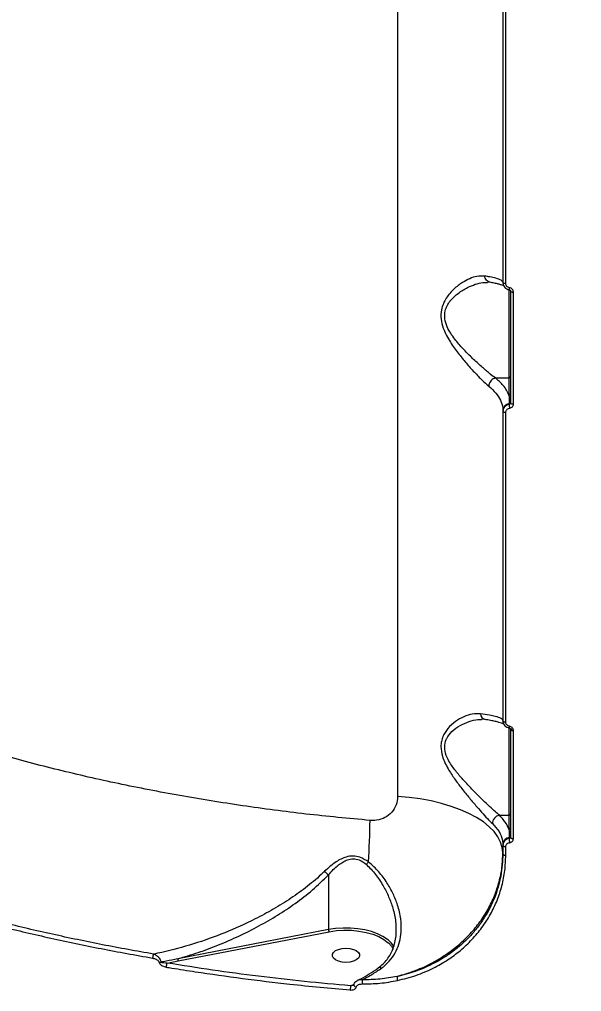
# Model space of a CAD drawing. Header units: millimetres. Extents: x -4781 to 5098, y -4410 to 4664.
# Drawn here: x -1756.6 to -1572.3, y 28 to 346.7 of the extents above; entities that cross this region are included whole.
import ezdxf

# ---------------------------------------------------------------- set-up
doc = ezdxf.new("R2010")
doc.units = ezdxf.units.MM
for name, color, linetype in [('DIKOM_ОБЪЕКТ', 7, 'Continuous'), ('DIKOM_РАЗМЕР_ЗОНА', 7, 'Continuous'), ('DIKOM_РАЗМЕР_ОБЪЕКТА', 7, 'Continuous')]:
    doc.layers.add(name, color=color, linetype=linetype)
doc.styles.add('style1', font='arial.ttf', dxfattribs={"width": 0.8})
doc.dimstyles.new('1-50', dxfattribs={"dimtxt": 300, "dimasz": 200, "dimexe": 100, "dimexo": 0, "dimgap": 100, "dimtad": 1, "dimtxsty": 'style1', "dimcen": 200, "dimclrd": 7, "dimclre": 7, "dimclrt": 7, "dimadec": 1, "dimazin": 2, "dimtfac": 1, "dimtmove": 0, "dimatfit": 2, "dimfxl": 0, "dimlwd": 25, "dimlwe": 18, "dimarcsym": 0})

# ---------------------------------------------------------------- blocks, each defined once
blk = doc.blocks.new('*D54')
at = {"layer": 'Defpoints', "color": 0, "transparency": 16777216}
for p in [(2534.93, 1098.4), (-3331.22, 763.4), (2534.93, -3200.56)]:
    blk.add_point(p, dxfattribs=at)
at = {"layer": 'DIKOM_РАЗМЕР_ОБЪЕКТА', "color": 7, "lineweight": 18, "transparency": 16777216}
for p, q in [((2534.93, 1098.4), (2534.93, -3300.56)), ((-3331.22, 763.4), (-3331.22, -3300.56))]:
    blk.add_line(p, q, dxfattribs=at)
at = {"layer": 'DIKOM_РАЗМЕР_ОБЪЕКТА', "color": 7, "lineweight": 25, "transparency": 16777216}
blk.add_line((-3131.22, -3200.56), (2334.93, -3200.56), dxfattribs=at)
at = {"layer": 'DIKOM_РАЗМЕР_ОБЪЕКТА', "color": 7, "transparency": 16777216}
for points in [[(-3131.22, -3167.23), (-3131.22, -3233.9), (-3331.22, -3200.56)], [(2334.93, -3167.23), (2334.93, -3233.9), (2534.93, -3200.56)]]:
    blk.add_solid(points, dxfattribs=at)
at = {"layer": 'DIKOM_РАЗМЕР_ОБЪЕКТА', "color": 7, "transparency": 16777216, "insert": (941.13, -2947.39), "char_height": 300, "attachment_point": 5, "style": 'style1'}
blk.add_mtext('5870', dxfattribs=at)
blk = doc.blocks.new('*D57')
at = {"layer": 'Defpoints', "color": 0, "transparency": 16777216}
for p in [(4034.06, 1180.11), (-4781.22, 856.14), (4034.06, -4310.06)]:
    blk.add_point(p, dxfattribs=at)
at = {"layer": 'DIKOM_РАЗМЕР_ЗОНА', "color": 7, "lineweight": 18, "transparency": 16777216}
for p, q in [((4034.06, 1180.11), (4034.06, -4410.06)), ((-4781.22, 856.14), (-4781.22, -4410.06))]:
    blk.add_line(p, q, dxfattribs=at)
at = {"layer": 'DIKOM_РАЗМЕР_ЗОНА', "color": 7, "lineweight": 25, "transparency": 16777216}
blk.add_line((-4581.22, -4310.06), (3834.06, -4310.06), dxfattribs=at)
at = {"layer": 'DIKOM_РАЗМЕР_ЗОНА', "color": 7, "transparency": 16777216}
for points in [[(-4581.22, -4276.72), (-4581.22, -4343.39), (-4781.22, -4310.06)], [(3834.06, -4276.72), (3834.06, -4343.39), (4034.06, -4310.06)]]:
    blk.add_solid(points, dxfattribs=at)
at = {"layer": 'DIKOM_РАЗМЕР_ЗОНА', "color": 7, "transparency": 16777216, "insert": (-1490.8, -4056.88), "char_height": 300, "attachment_point": 5, "style": 'style1'}
blk.add_mtext('8820', dxfattribs=at)

msp = doc.modelspace()

# ---------------------------------------------------------------- linework, layer by layer
at = {"layer": 'DIKOM_ОБЪЕКТ', "color": 7, "linetype": 'Continuous', "lineweight": 15}
for p, q in [((-1632.583, 570.626), (-1632.583, 91.969)), ((-1598.081, 366.987), (-1598.081, 260.483)), ((-1597.122, 260.173), (-1597.122, 366.764)), ((-1596.081, 258.14), (-1596.081, 229.142)), ((-1595.581, 257.599), (-1595.581, 220.963)), ((-1594.616, 220.619), (-1594.616, 257.286)), ((-1600.486, 229.142), (-1596.081, 229.142)), ((-1596.081, 229.142), (-1596.081, 223.51)), ((-1595.998, 220.731), (-1595.998, 220.483)), ((-1598.081, 218.495), (-1598.081, 218.216)), ((-1598.081, 218.216), (-1598.081, 116.837)), ((-1597.122, 116.407), (-1597.122, 217.87)), ((-1596.081, 114.554), (-1596.081, 85.816)), ((-1595.998, 114.435), (-1595.995, 114.429)), ((-1595.581, 113.995), (-1595.581, 78.584)), ((-1594.616, 78.123), (-1594.616, 113.563)), ((-1599.234, 85.816), (-1596.081, 85.816)), ((-1596.081, 85.816), (-1596.081, 81.286)), ((-1595.998, 78.512), (-1595.998, 78.184)), ((-1598.081, 76.277), (-1598.081, 75.999)), ((-1598.081, 75.999), (-1598.081, 73.167)), ((-1597.122, 72.701), (-1597.122, 75.535)), ((-1655.248, 66.272), (-1655.248, 48.319)), ((-1655.248, 48.319), (-1704.721, 38.752)), ((-1633.14, 47.994), (-1633.133, 47.765)), ((-1704.545, 38.083), (-1655.072, 47.65)), ((-1708.205, 37.384), (-1704.545, 38.083)), ((-1646.907, 30.347), (-1647.956, 29.897))]:
    msp.add_line(p, q, dxfattribs=at)
at = {"layer": 'DIKOM_ОБЪЕКТ', "color": 7, "linetype": 'Continuous', "lineweight": 15, "flags": 128}
for points in [[(-1598.081, 260.483), (-1598.063, 260.424), (-1598.009, 260.367), (-1597.921, 260.315), (-1597.803, 260.268), (-1597.658, 260.229), (-1597.492, 260.2), (-1597.311, 260.181), (-1597.122, 260.173)], [(-1595.998, 258.06), (-1595.996, 258.056), (-1595.989, 258.081), (-1595.978, 258.133), (-1595.962, 258.211), (-1595.943, 258.313), (-1595.92, 258.435), (-1595.896, 258.576), (-1595.869, 258.729)], [(-1595.581, 257.599), (-1595.563, 257.539), (-1595.508, 257.481), (-1595.42, 257.428), (-1595.3, 257.381), (-1595.155, 257.342), (-1594.988, 257.313), (-1594.806, 257.293), (-1594.616, 257.286)], [(-1595.581, 220.963), (-1595.563, 220.897), (-1595.508, 220.834), (-1595.42, 220.775), (-1595.3, 220.724), (-1595.155, 220.681), (-1594.988, 220.649), (-1594.806, 220.628), (-1594.616, 220.619)], [(-1598.081, 218.216), (-1598.063, 218.15), (-1598.009, 218.087), (-1597.921, 218.028), (-1597.803, 217.976), (-1597.658, 217.933), (-1597.492, 217.9), (-1597.311, 217.88), (-1597.122, 217.87)], [(-1598.081, 116.837), (-1598.063, 116.755), (-1598.009, 116.676), (-1597.921, 116.603), (-1597.803, 116.539), (-1597.658, 116.485), (-1597.492, 116.445), (-1597.311, 116.418), (-1597.122, 116.407)], [(-1595.641, 114.205), (-1595.605, 114.153), (-1595.544, 114.115), (-1595.46, 114.095), (-1595.354, 114.092), (-1595.232, 114.106), (-1595.095, 114.137), (-1594.948, 114.184), (-1594.796, 114.246)], [(-1595.581, 113.995), (-1595.563, 113.913), (-1595.508, 113.833), (-1595.42, 113.76), (-1595.3, 113.695), (-1595.155, 113.641), (-1594.988, 113.6), (-1594.806, 113.574), (-1594.616, 113.563)], [(-1598.081, 73.507), (-1598.263, 75.285), (-1598.809, 77.046), (-1599.712, 78.776), (-1600.966, 80.457), (-1602.558, 82.075), (-1604.474, 83.615), (-1606.696, 85.062), (-1609.204, 86.405), (-1611.976, 87.629), (-1614.986, 88.725), (-1618.206, 89.682), (-1621.608, 90.492), (-1625.16, 91.146), (-1628.829, 91.64), (-1632.583, 91.969)], [(-1595.581, 78.584), (-1595.563, 78.496), (-1595.508, 78.411), (-1595.42, 78.333), (-1595.3, 78.264), (-1595.155, 78.206), (-1594.988, 78.162), (-1594.806, 78.134), (-1594.616, 78.123)], [(-1598.081, 75.999), (-1598.063, 75.91), (-1598.009, 75.825), (-1597.921, 75.747), (-1597.803, 75.677), (-1597.658, 75.619), (-1597.492, 75.576), (-1597.311, 75.547), (-1597.122, 75.535)], [(-1598.081, 73.167), (-1598.063, 73.078), (-1598.009, 72.993), (-1597.921, 72.913), (-1597.803, 72.844), (-1597.658, 72.786), (-1597.492, 72.742), (-1597.311, 72.713), (-1597.122, 72.701)], [(-1635.572, 44.869), (-1635.897, 45.125), (-1637.408, 46.105), (-1639.182, 46.961), (-1641.181, 47.672), (-1643.361, 48.225), (-1645.675, 48.607), (-1648.073, 48.81), (-1650.503, 48.829), (-1652.912, 48.664), (-1655.248, 48.319)], [(-1655.072, 47.65), (-1652.679, 47.998), (-1650.21, 48.15), (-1647.725, 48.105), (-1645.284, 47.86), (-1642.945, 47.425), (-1640.766, 46.808), (-1638.799, 46.025), (-1637.091, 45.093), (-1635.684, 44.037), (-1635.587, 43.949)], [(-1633.793, 42.882), (-1634.682, 44.041), (-1635.572, 44.869)], [(-1649.54, 42.235), (-1648.273, 42.141), (-1647.107, 41.867), (-1646.14, 41.435), (-1645.447, 40.88), (-1645.086, 40.247), (-1645.086, 39.587), (-1645.447, 38.954), (-1646.14, 38.399), (-1647.107, 37.967), (-1648.273, 37.693), (-1649.54, 37.599), (-1650.808, 37.693), (-1651.973, 37.967), (-1652.941, 38.399), (-1653.634, 38.954), (-1653.995, 39.587), (-1653.995, 40.247), (-1653.634, 40.88), (-1652.941, 41.435), (-1651.973, 41.867), (-1650.808, 42.141), (-1649.54, 42.235)], [(-1635.587, 43.949), (-1634.612, 42.882), (-1634.031, 41.942)], [(-1646.969, 30.217), (-1646.975, 30.164), (-1646.975, 30.161)]]:
    msp.add_lwpolyline(points, dxfattribs=at)
at = {"layer": 'DIKOM_ОБЪЕКТ', "color": 7, "linetype": 'Continuous', "lineweight": 15}
for centre, radius, start, end in [((-1596.059, 229.621), 0.479, 267.36791, 357.04877), ((-1596.059, 223.988), 0.478, 267.30838, 357.1083), ((-1595.738, 218.4), 2.345, 96.36221, 177.67219), ((-1596.05, 221.197), 0.469, 276.39034, 357.68806), ((-1588.886, 220.597), 7.113, 180.92102, 190.96725), ((-1603.309, 119.291), 2.148, 186.68425, 255.18152), ((-1598.631, 115.32), 2.783, 341.33341, 353.08357), ((-1596.058, 86.293), 0.478, 267.27504, 357.14165), ((-1887.726, 86.742), 246.104, 356.22364, 359.39123), ((-1598.671, 83.024), 2.848, 101.39494, 178.91153), ((-1596.058, 81.763), 0.478, 267.27504, 357.14165), ((-1595.738, 76.182), 2.345, 96.36221, 177.67219), ((-1596.049, 78.978), 0.469, 276.32825, 357.6892), ((-1589.843, 78.085), 6.156, 179.07631, 191.78629), ((-1603.808, 40.777), 48.538, 142.19033, 143.46049), ((-1653.938, 48.305), 1.31, 179.39089, 210.0219), ((-1709.975, 38.995), 2.958, 153.85934, 180.17424), ((-1703.41, 38.739), 1.311, 179.41719, 210.03377), ((-1710.822, 39.732), 2.184, 271.13743, 288.6259), ((-1705.538, 36.07), 2.972, 153.77409, 180.46205), ((-1639.626, 30.955), 4.609, 168.53051, 185.21633), ((-1629.812, 32.716), 2.966, 174.94272, 200.76954), ((-1642.666, 28.578), 5.453, 165.99847, 180.3772), ((-1646.053, 30.462), 0.97, 198.10209, 264.20736)]:
    msp.add_arc(centre, radius, start, end, dxfattribs=at)
for points, knots in [([(-1641.636, 84.127), (-1648.659, 84.784), (-1662.727, 86.099), (-1683.534, 88.858), (-1704.064, 92.172), (-1724.201, 96.084), (-1743.856, 100.561), (-1762.964, 105.598), (-1781.479, 111.198), (-1799.385, 117.339), (-1816.629, 124), (-1833.135, 131.146), (-1848.822, 138.748), (-1863.64, 146.786), (-1877.544, 155.258), (-1890.53, 164.139), (-1902.562, 173.399), (-1913.587, 182.993), (-1923.552, 192.878), (-1932.421, 203.032), (-1940.156, 213.445), (-1946.764, 224.093), (-1952.235, 234.938), (-1956.533, 245.929), (-1959.682, 257.018), (-1961.501, 268.178), (-1962.241, 275.98), (-1962.035, 280.055), (-1962.018, 280.39)], [0, 0, 0, 0, 0.0397188, 0.0795629, 0.1194709, 0.1593792, 0.1992233, 0.2389422, 0.2786624, 0.3185074, 0.3584166, 0.3983257, 0.4381713, 0.4778916, 0.5176401, 0.5575131, 0.5974499, 0.6373872, 0.6772603, 0.7170089, 0.7568217, 0.796759, 0.8367603, 0.8767619, 0.9167, 0.956513, 0.9964242, 1, 1, 1, 1]), ([(-1604.02, 262.556), (-1604.872, 262.579), (-1606.425, 262.622), (-1608.932, 261.775), (-1611.485, 260.434), (-1614.207, 258.39), (-1616.354, 255.927), (-1617.652, 253.522), (-1618.369, 251.265), (-1618.481, 248.488), (-1617.749, 245.612), (-1616.603, 243.072), (-1614.991, 240.319), (-1612.809, 237.262), (-1610.105, 233.986), (-1607.413, 230.988), (-1604.848, 228.355), (-1603.404, 227.092), (-1602.701, 226.476)], [0, 0, 0, 0, 0.07855146, 0.14306029, 0.20760793, 0.28721693, 0.36655236, 0.40575524, 0.44485421, 0.49744251, 0.54969102, 0.59227324, 0.63493827, 0.70729494, 0.77973157, 0.8544876, 0.92913964, 1, 1, 1, 1]), ([(-1598.081, 260.555), (-1598.191, 260.77), (-1598.414, 261.208), (-1600.071, 261.784), (-1602.051, 262.233), (-1603.45, 262.462), (-1604.02, 262.556)], [0, 0, 0, 0, 0.3072605, 0.6233174, 0.8463608, 1, 1, 1, 1]), ([(-1602.337, 260.543), (-1602.427, 260.551), (-1602.755, 260.58), (-1603.256, 260.919), (-1603.745, 261.51), (-1603.943, 262.067), (-1604.005, 262.423), (-1604.015, 262.51), (-1604.02, 262.556)], [0, 0, 0, 0, 0.1018603, 0.3725508, 0.6433581, 0.9140649, 0.9543618, 1, 1, 1, 1]), ([(-1600.493, 229.142), (-1600.493, 229.142), (-1601.226, 229.509), (-1602.777, 230.933), (-1605.477, 233.152), (-1608.321, 235.811), (-1611.185, 238.694), (-1613.502, 241.348), (-1615.235, 243.779), (-1616.456, 245.978), (-1617.257, 248.511), (-1617.134, 250.937), (-1616.388, 252.858), (-1615.717, 253.881), (-1614.556, 255.359), (-1612.675, 257.075), (-1609.825, 258.803), (-1607.114, 259.905), (-1604.907, 260.517), (-1603.661, 260.479), (-1603.17, 260.464)], [0, 0, 0, 0, 0.0000326, 0.0750687, 0.1536138, 0.2343935, 0.3097479, 0.3867474, 0.4294447, 0.4730858, 0.5239193, 0.5743918, 0.6112985, 0.6498617, 0.6518362, 0.7329442, 0.8174234, 0.8855894, 0.9549239, 1, 1, 1, 1]), ([(-1602.352, 260.502), (-1602.576, 260.553), (-1602.817, 260.609), (-1603.133, 260.576), (-1603.155, 260.574)], [0, 0, 0, 0, 0.9326589, 1, 1, 1, 1]), ([(-1597.568, 259.211), (-1597.585, 259.222), (-1597.621, 259.248), (-1597.97, 259.419), (-1598.592, 259.647), (-1599.55, 259.925), (-1600.782, 260.217), (-1601.831, 260.411), (-1602.342, 260.505)], [0, 0, 0, 0, 0.1199446, 0.2662775, 0.4332204, 0.6173994, 0.8136055, 1, 1, 1, 1]), ([(-1598.081, 260.483), (-1598.08, 260.421), (-1598.072, 260.086), (-1597.916, 259.487), (-1597.458, 258.799), (-1596.801, 258.275), (-1596.266, 258.132), (-1595.998, 258.06)], [0, 0, 0, 0, 0.0548158, 0.2943939, 0.5301148, 0.7646483, 1, 1, 1, 1]), ([(-1595.869, 258.729), (-1596.03, 258.772), (-1596.352, 258.857), (-1596.748, 259.171), (-1597.023, 259.58), (-1597.116, 259.937), (-1597.121, 260.136), (-1597.122, 260.173)], [0, 0, 0, 0, 0.2340304, 0.4680247, 0.7039484, 0.9448415, 1, 1, 1, 1]), ([(-1594.616, 257.286), (-1594.617, 257.323), (-1594.621, 257.522), (-1594.715, 257.879), (-1594.99, 258.288), (-1595.386, 258.6), (-1595.708, 258.686), (-1595.869, 258.729)], [0, 0, 0, 0, 0.0556705, 0.2967615, 0.5326706, 0.766316, 1, 1, 1, 1]), ([(-1595.998, 258.06), (-1595.944, 258.046), (-1595.834, 258.017), (-1595.703, 257.915), (-1595.613, 257.784), (-1595.583, 257.673), (-1595.581, 257.611), (-1595.581, 257.599)], [0, 0, 0, 0, 0.21776556, 0.44354322, 0.68360385, 0.94021151, 1, 1, 1, 1]), ([(-1600.493, 229.142), (-1600.742, 229.061), (-1601.239, 228.899), (-1601.901, 228.361), (-1602.404, 227.674), (-1602.63, 227.055), (-1602.691, 226.656), (-1602.698, 226.519), (-1602.701, 226.476)], [0, 0, 0, 0, 0.2204463, 0.4409251, 0.6614337, 0.8819193, 0.963522, 1, 1, 1, 1]), ([(-1602.701, 226.476), (-1601.859, 225.718), (-1600.207, 224.229), (-1598.726, 221.832), (-1598.134, 219.915), (-1598.092, 218.794), (-1598.081, 218.495)], [0, 0, 0, 0, 0.30288955, 0.59446165, 0.89202993, 1, 1, 1, 1]), ([(-1600.486, 229.142), (-1600.488, 229.143), (-1600.49, 229.143), (-1600.492, 229.142), (-1600.493, 229.142)], [0, 0, 0, 0, 0.6759476, 1, 1, 1, 1]), ([(-1596.081, 223.51), (-1596.316, 224.052), (-1596.788, 225.141), (-1598.138, 227.049), (-1599.594, 228.347), (-1600.486, 229.142)], [0, 0, 0, 0, 0.2774633, 0.5572991, 1, 1, 1, 1]), ([(-1596.081, 223.51), (-1596.073, 223.369), (-1596.033, 222.664), (-1596.002, 221.724), (-1595.999, 220.945), (-1595.998, 220.731)], [0, 0, 0, 0, 0.15329747, 0.76658121, 1, 1, 1, 1]), ([(-1595.998, 220.483), (-1596.042, 220.475), (-1596.361, 220.422), (-1596.932, 220.208), (-1597.566, 219.688), (-1597.998, 218.998), (-1598.053, 218.477), (-1598.081, 218.216)], [0, 0, 0, 0, 0.0388307, 0.2783822, 0.5186388, 0.7594613, 1, 1, 1, 1]), ([(-1595.581, 220.963), (-1595.587, 220.906), (-1595.597, 220.793), (-1595.684, 220.645), (-1595.811, 220.536), (-1595.925, 220.492), (-1595.989, 220.484), (-1595.998, 220.483)], [0, 0, 0, 0, 0.2446811, 0.4857898, 0.7247476, 0.9617434, 1, 1, 1, 1]), ([(-1595.869, 219.244), (-1595.842, 219.248), (-1595.651, 219.278), (-1595.307, 219.408), (-1594.925, 219.722), (-1594.665, 220.142), (-1594.632, 220.46), (-1594.616, 220.619)], [0, 0, 0, 0, 0.0386245, 0.2781541, 0.5183491, 0.75922, 1, 1, 1, 1]), ([(-1597.122, 217.87), (-1597.105, 218.029), (-1597.072, 218.346), (-1596.812, 218.766), (-1596.431, 219.08), (-1596.087, 219.208), (-1595.895, 219.239), (-1595.869, 219.244)], [0, 0, 0, 0, 0.2405643, 0.4814914, 0.7216993, 0.9612137, 1, 1, 1, 1]), ([(-1605.442, 119.041), (-1606.317, 119.068), (-1608.068, 119.121), (-1610.884, 118.203), (-1613.69, 116.659), (-1616.115, 114.478), (-1617.634, 112.146), (-1618.276, 110.06), (-1618.497, 107.915), (-1618.077, 105.515), (-1617.122, 103.089), (-1615.809, 100.584), (-1613.948, 97.729), (-1611.546, 94.543), (-1609.06, 91.46), (-1606.676, 88.655), (-1604.547, 86.231), (-1602.828, 84.361), (-1601.914, 83.465), (-1601.519, 83.078)], [0, 0, 0, 0, 0.0759093, 0.1519068, 0.2286332, 0.3051877, 0.368862, 0.4016172, 0.434331, 0.4904587, 0.528231, 0.5660862, 0.6308759, 0.6957721, 0.7645222, 0.8332277, 0.8936844, 0.954061, 1, 1, 1, 1]), ([(-1598.081, 116.911), (-1598.197, 117.126), (-1598.434, 117.561), (-1600.171, 118.125), (-1602.497, 118.625), (-1604.408, 118.895), (-1605.442, 119.041)], [0, 0, 0, 0, 0.2848571, 0.5777463, 0.771569, 1, 1, 1, 1]), ([(-1599.234, 85.816), (-1599.654, 86.174), (-1600.626, 87.001), (-1602.446, 88.695), (-1604.7, 90.859), (-1607.229, 93.365), (-1609.852, 96.071), (-1612.396, 98.887), (-1614.376, 101.372), (-1615.792, 103.591), (-1616.812, 105.695), (-1617.357, 108.2), (-1616.945, 110.042), (-1616.131, 111.765), (-1614.712, 113.513), (-1612.131, 115.338), (-1609.196, 116.596), (-1606.725, 117.251), (-1605.363, 117.203), (-1604.922, 117.188)], [0, 0, 0, 0, 0.04862, 0.1123778, 0.1778079, 0.2506884, 0.3250572, 0.3925018, 0.4613127, 0.4989757, 0.5375277, 0.5920017, 0.6458165, 0.6555384, 0.7197652, 0.7990812, 0.8810334, 0.9614455, 1, 1, 1, 1]), ([(-1603.846, 117.208), (-1603.958, 117.238), (-1604.279, 117.322), (-1604.667, 117.297), (-1604.921, 117.28)], [0, 0, 0, 0, 0.34699447, 1, 1, 1, 1]), ([(-1597.661, 115.609), (-1597.664, 115.612), (-1597.671, 115.618), (-1597.949, 115.771), (-1598.498, 115.992), (-1599.372, 116.273), (-1600.582, 116.582), (-1602.061, 116.898), (-1603.272, 117.101), (-1603.861, 117.2)], [0, 0, 0, 0, 0.0778566, 0.2003317, 0.3403523, 0.4957846, 0.6623617, 0.8356976, 1, 1, 1, 1]), ([(-1598.081, 116.837), (-1598.078, 116.753), (-1598.067, 116.4), (-1597.89, 115.796), (-1597.427, 115.138), (-1596.781, 114.641), (-1596.26, 114.504), (-1595.998, 114.435)], [0, 0, 0, 0, 0.0748834, 0.3151973, 0.5451227, 0.7714423, 1, 1, 1, 1]), ([(-1595.869, 114.985), (-1596.026, 115.026), (-1596.342, 115.108), (-1596.73, 115.404), (-1597.008, 115.794), (-1597.113, 116.149), (-1597.12, 116.358), (-1597.122, 116.407)], [0, 0, 0, 0, 0.2249855, 0.4496419, 0.680283, 0.923763, 1, 1, 1, 1]), ([(-1594.796, 114.246), (-1594.868, 114.353), (-1595.026, 114.586), (-1595.397, 114.861), (-1595.711, 114.944), (-1595.869, 114.985)], [0, 0, 0, 0, 0.29857631, 0.6489957, 1, 1, 1, 1]), ([(-1595.635, 114.186), (-1595.641, 114.197), (-1595.665, 114.248), (-1595.744, 114.327), (-1595.875, 114.401), (-1595.98, 114.429), (-1596.036, 114.434), (-1596.048, 114.435)], [0, 0, 0, 0, 0.1041715, 0.4752497, 0.7275883, 0.9389139, 1, 1, 1, 1]), ([(-1595.641, 114.205), (-1595.618, 114.156), (-1595.585, 114.086), (-1595.582, 114.016), (-1595.581, 113.995)], [0, 0, 0, 0, 0.705699, 1, 1, 1, 1]), ([(-1594.616, 113.563), (-1594.618, 113.631), (-1594.627, 113.867), (-1594.726, 114.088), (-1594.796, 114.246)], [0, 0, 0, 0, 0.2878184, 1, 1, 1, 1]), ([(-1632.583, 91.969), (-1632.68, 91.026), (-1632.872, 89.153), (-1634.382, 86.729), (-1636.623, 84.963), (-1639.187, 84.085), (-1640.915, 84.114), (-1641.636, 84.127)], [0, 0, 0, 0, 0.2180349, 0.4332435, 0.6437905, 0.8514424, 1, 1, 1, 1]), ([(-1601.519, 83.078), (-1600.719, 82.209), (-1599.096, 80.447), (-1598.193, 78.125), (-1598.108, 76.723), (-1598.081, 76.277)], [0, 0, 0, 0, 0.3984839, 0.8085184, 1, 1, 1, 1]), ([(-1596.081, 81.286), (-1596.425, 82.056), (-1597.12, 83.61), (-1598.525, 85.076), (-1599.234, 85.816)], [0, 0, 0, 0, 0.4956477, 1, 1, 1, 1]), ([(-1596.081, 81.286), (-1596.073, 81.145), (-1596.033, 80.44), (-1596.002, 79.5), (-1595.999, 78.725), (-1595.998, 78.512)], [0, 0, 0, 0, 0.1536722, 0.768321, 1, 1, 1, 1]), ([(-1595.998, 78.184), (-1596.04, 78.178), (-1596.358, 78.128), (-1596.93, 77.922), (-1597.566, 77.419), (-1597.998, 76.753), (-1598.053, 76.25), (-1598.081, 75.999)], [0, 0, 0, 0, 0.0371376, 0.2779546, 0.5188104, 0.7593736, 1, 1, 1, 1]), ([(-1597.122, 75.535), (-1597.105, 75.685), (-1597.072, 75.984), (-1596.812, 76.379), (-1596.429, 76.675), (-1596.086, 76.796), (-1595.894, 76.824), (-1595.869, 76.828)], [0, 0, 0, 0, 0.2405196, 0.4810436, 0.7219142, 0.9628742, 1, 1, 1, 1]), ([(-1595.581, 78.584), (-1595.587, 78.536), (-1595.598, 78.441), (-1595.684, 78.317), (-1595.811, 78.228), (-1595.925, 78.192), (-1595.989, 78.185), (-1595.998, 78.184)], [0, 0, 0, 0, 0.239881, 0.4812232, 0.7220643, 0.9629515, 1, 1, 1, 1]), ([(-1595.869, 76.828), (-1595.843, 76.832), (-1595.652, 76.861), (-1595.308, 76.981), (-1594.926, 77.278), (-1594.666, 77.673), (-1594.632, 77.973), (-1594.616, 78.123)], [0, 0, 0, 0, 0.0372822, 0.2783087, 0.5191007, 0.7594806, 1, 1, 1, 1]), ([(-1632.767, 32.978), (-1630.727, 33.586), (-1626.647, 34.802), (-1621.239, 37.346), (-1616.484, 40.239), (-1612.382, 43.397), (-1608.705, 46.931), (-1605.52, 50.814), (-1602.852, 54.988), (-1600.732, 59.398), (-1599.223, 63.995), (-1598.264, 68.715), (-1598.142, 71.911), (-1598.081, 73.507)], [0, 0, 0, 0, 0.1033732, 0.2067506, 0.2946067, 0.3827376, 0.4705937, 0.5587498, 0.6471809, 0.7353363, 0.8234693, 0.9118709, 1, 1, 1, 1]), ([(-1642.156, 70.533), (-1643.05, 71.109), (-1644.597, 72.107), (-1647.188, 72.558), (-1649.306, 72.24), (-1651.142, 71.507), (-1653.626, 70.087), (-1655.32, 68.558), (-1656.549, 67.449)], [0, 0, 0, 0, 0.1914593, 0.3312545, 0.4704803, 0.5823695, 0.6969288, 1, 1, 1, 1]), ([(-1655.251, 66.28), (-1655.25, 66.281), (-1654.261, 67.498), (-1652.746, 68.986), (-1650.594, 70.53), (-1649.014, 71.316), (-1647.156, 71.7), (-1644.861, 71.248), (-1643.566, 70.257), (-1642.806, 69.675)], [0, 0, 0, 0, 0.000331, 0.3168776, 0.4308578, 0.5444477, 0.6783392, 0.8113897, 1, 1, 1, 1]), ([(-1637.913, 35.683), (-1637.622, 35.903), (-1636.458, 36.783), (-1634.686, 38.625), (-1632.983, 41.333), (-1631.872, 44.34), (-1631.293, 47.843), (-1631.436, 51.912), (-1632.427, 56.143), (-1634.017, 60.111), (-1636.073, 63.786), (-1638.679, 67.434), (-1640.985, 69.489), (-1642.156, 70.533)], [0, 0, 0, 0, 0.0275941, 0.1106098, 0.1968398, 0.2795697, 0.364729, 0.4761337, 0.5919479, 0.6876668, 0.7854527, 0.8910874, 1, 1, 1, 1]), ([(-1598.081, 73.167), (-1598.207, 70.728), (-1598.398, 67.033), (-1599.589, 62.229), (-1601.197, 57.548), (-1603.486, 53.097), (-1606.386, 48.99), (-1609.675, 45.149), (-1613.516, 41.735), (-1617.808, 38.833), (-1621.856, 36.596), (-1626.799, 34.471), (-1630.767, 33.478), (-1632.767, 32.978)], [0, 0, 0, 0, 0.1312203, 0.1987892, 0.2663524, 0.3975689, 0.4651581, 0.5327465, 0.6634808, 0.730815, 0.7981492, 0.8982438, 1, 1, 1, 1]), ([(-1632.585, 31.665), (-1630.558, 32.174), (-1626.502, 33.193), (-1621.049, 35.527), (-1616.191, 38.304), (-1611.946, 41.442), (-1608.137, 45.014), (-1604.835, 48.99), (-1602.068, 53.302), (-1599.87, 57.889), (-1598.305, 62.696), (-1597.311, 67.651), (-1597.185, 71.019), (-1597.122, 72.701)], [0, 0, 0, 0, 0.1009695, 0.2019375, 0.2903415, 0.3790259, 0.4674253, 0.5561137, 0.6450923, 0.7337813, 0.8224244, 0.9113576, 1, 1, 1, 1]), ([(-1656.549, 67.449), (-1656.723, 67.28), (-1658.491, 65.564), (-1662.082, 62.483), (-1667.561, 58.53), (-1673.318, 54.982), (-1680.517, 51.114), (-1689.237, 47.164), (-1699.507, 43.509), (-1707.353, 41.393), (-1711.732, 40.485), (-1712.63, 40.299)], [0, 0, 0, 0, 0.0115188, 0.116997, 0.22298, 0.3292429, 0.4351022, 0.6083261, 0.7820019, 0.9552809, 1, 1, 1, 1]), ([(-1656.549, 67.449), (-1656.519, 67.419), (-1656.302, 67.204), (-1655.844, 66.772), (-1655.458, 66.452), (-1655.251, 66.28)], [0, 0, 0, 0, 0.07008202, 0.50058282, 1, 1, 1, 1]), ([(-1642.806, 69.675), (-1641.774, 68.633), (-1639.675, 66.514), (-1637.347, 62.852), (-1635.454, 59.111), (-1634.044, 55.185), (-1633.142, 51.426), (-1633.141, 48.988), (-1633.14, 47.994)], [0, 0, 0, 0, 0.17569577, 0.35739977, 0.51914948, 0.68385911, 0.87104546, 1, 1, 1, 1]), ([(-1704.721, 38.752), (-1702.469, 39.424), (-1697.964, 40.768), (-1691.248, 43.286), (-1684.59, 46.172), (-1678.148, 49.416), (-1671.987, 52.97), (-1666.101, 56.895), (-1660.398, 61.244), (-1656.964, 64.596), (-1655.248, 66.272)], [0, 0, 0, 0, 0.1257448, 0.2514902, 0.3794628, 0.507425, 0.6285609, 0.7496655, 0.8748942, 1, 1, 1, 1]), ([(-1655.248, 66.272), (-1655.248, 66.273), (-1655.248, 66.276), (-1655.25, 66.278), (-1655.251, 66.279), (-1655.251, 66.28)], [0, 0, 0, 0, 0.4682976, 0.8372622, 1, 1, 1, 1]), ([(-1712.63, 40.299), (-1718.214, 41.297), (-1729.381, 43.293), (-1745.834, 46.759), (-1762.07, 50.542), (-1772.633, 53.372), (-1777.915, 54.786)], [0, 0, 0, 0, 0.24909612, 0.49819379, 0.74909704, 1, 1, 1, 1]), ([(-1778.366, 53.508), (-1773.111, 52.1), (-1762.6, 49.284), (-1746.37, 45.497), (-1729.843, 42.009), (-1718.569, 39.994), (-1712.933, 38.986)], [0, 0, 0, 0, 0.2490963, 0.4981935, 0.749097, 1, 1, 1, 1]), ([(-1638.887, 35.863), (-1638.756, 35.95), (-1638.059, 36.414), (-1636.986, 37.451), (-1635.692, 38.972), (-1634.646, 40.697), (-1633.841, 42.593), (-1633.313, 44.658), (-1633.057, 46.4), (-1633.074, 47.466), (-1633.079, 47.771)], [0, 0, 0, 0, 0.0321795, 0.1722307, 0.316868, 0.4658295, 0.617817, 0.774004, 0.9353877, 1, 1, 1, 1]), ([(-1712.933, 38.986), (-1712.539, 38.889), (-1711.954, 38.744), (-1711.294, 38.32), (-1710.958, 37.976), (-1710.817, 37.709), (-1710.786, 37.577), (-1710.779, 37.549)], [0, 0, 0, 0, 0.4456138, 0.662306, 0.8364745, 0.9656127, 1, 1, 1, 1]), ([(-1710.125, 37.663), (-1710.133, 37.709), (-1710.173, 37.928), (-1710.335, 38.372), (-1710.722, 38.982), (-1711.379, 39.649), (-1712.059, 40.081), (-1712.515, 40.255), (-1712.63, 40.299)], [0, 0, 0, 0, 0.0398261, 0.1865217, 0.3715604, 0.5854827, 0.8948655, 1, 1, 1, 1]), ([(-1704.721, 38.752), (-1705.033, 38.688), (-1706.594, 38.365), (-1708.397, 38.004), (-1709.886, 37.71), (-1710.125, 37.663)], [0, 0, 0, 0, 0.1734567, 0.8675083, 1, 1, 1, 1]), ([(-1710.779, 37.549), (-1710.772, 37.519), (-1710.738, 37.382), (-1710.589, 37.103), (-1710.232, 36.74), (-1709.537, 36.296), (-1708.92, 36.146), (-1708.511, 36.046)], [0, 0, 0, 0, 0.0348799, 0.1620201, 0.3362149, 0.5591473, 1, 1, 1, 1]), ([(-1708.205, 37.384), (-1708.546, 37.376), (-1709.044, 37.364), (-1709.633, 37.441), (-1709.919, 37.516), (-1710.054, 37.589), (-1710.103, 37.63), (-1710.118, 37.653), (-1710.125, 37.663)], [0, 0, 0, 0, 0.5066734, 0.7403318, 0.8953424, 0.9535653, 0.9811837, 1, 1, 1, 1]), ([(-1708.511, 36.046), (-1707.875, 35.942), (-1704.7, 35.419), (-1696.406, 34.115), (-1683.534, 32.3), (-1666.601, 30.238), (-1654.732, 29.149), (-1648.118, 28.542)], [0, 0, 0, 0, 0.03216618, 0.16083649, 0.4183966, 0.67595492, 1, 1, 1, 1]), ([(-1647.956, 29.897), (-1653.035, 30.355), (-1663.192, 31.27), (-1678.314, 33.018), (-1693.348, 35.015), (-1703.252, 36.594), (-1708.205, 37.384)], [0, 0, 0, 0, 0.2493141, 0.49862692, 0.74931294, 1, 1, 1, 1]), ([(-1645.705, 31.721), (-1645.369, 31.878), (-1644.091, 32.477), (-1641.878, 33.806), (-1639.929, 35.037), (-1638.942, 35.796), (-1638.868, 35.853)], [0, 0, 0, 0, 0.1462173, 0.5558297, 0.9665562, 1, 1, 1, 1]), ([(-1644.143, 31.872), (-1643.097, 32.43), (-1640.995, 33.552), (-1638.943, 34.971), (-1637.913, 35.683)], [0, 0, 0, 0, 0.4978566, 1, 1, 1, 1]), ([(-1637.913, 35.683), (-1637.941, 35.7), (-1638.028, 35.752), (-1638.281, 35.878), (-1638.617, 35.973), (-1638.785, 35.867), (-1638.859, 35.82)], [0, 0, 0, 0, 0.0693767, 0.2149079, 0.6525836, 1, 1, 1, 1]), ([(-1644.143, 31.872), (-1644.535, 31.908), (-1645.104, 31.961), (-1645.539, 31.726), (-1645.673, 31.653)], [0, 0, 0, 0, 0.6894894, 1, 1, 1, 1]), ([(-1632.767, 32.978), (-1634.62, 32.637), (-1638.353, 31.95), (-1642.204, 31.898), (-1644.143, 31.872)], [0, 0, 0, 0, 0.49648584, 1, 1, 1, 1]), ([(-1648.118, 28.542), (-1648.065, 28.538), (-1647.739, 28.515), (-1647.197, 28.577), (-1646.644, 28.821), (-1646.289, 29.132), (-1646.197, 29.375), (-1646.151, 29.497)], [0, 0, 0, 0, 0.0638591, 0.3885784, 0.645621, 0.822255, 1, 1, 1, 1]), ([(-1647.145, 30.137), (-1647.2, 30.112), (-1647.427, 30.007), (-1647.704, 29.943), (-1647.92, 29.904), (-1647.956, 29.897)], [0, 0, 0, 0, 0.2104614, 0.8681388, 1, 1, 1, 1]), ([(-1647.144, 30.134), (-1647.105, 30.15), (-1647.027, 30.183), (-1646.966, 30.238), (-1646.963, 30.242), (-1646.961, 30.244)], [0, 0, 0, 0, 0.3524328, 0.72402658, 1, 1, 1, 1]), ([(-1646.959, 30.215), (-1646.896, 30.413), (-1646.764, 30.83), (-1646.316, 31.335), (-1645.924, 31.557), (-1645.73, 31.668)], [0, 0, 0, 0, 0.3149288, 0.6595564, 1, 1, 1, 1]), ([(-1646.151, 29.497), (-1646.103, 29.624), (-1646.007, 29.877), (-1645.63, 30.206), (-1645.039, 30.484), (-1644.509, 30.518), (-1644.216, 30.536)], [0, 0, 0, 0, 0.1848698, 0.3685598, 0.650027, 1, 1, 1, 1]), ([(-1644.216, 30.536), (-1642.262, 30.562), (-1638.325, 30.614), (-1634.507, 31.313), (-1632.585, 31.665)], [0, 0, 0, 0, 0.49650227, 1, 1, 1, 1])]:
    msp.add_open_spline(points, degree=3, knots=knots, dxfattribs=at)

# ---------------------------------------------------------------- dimensions: what is measured, and where the dimension line sits
at = {"layer": 'DIKOM_РАЗМЕР_ЗОНА'}
dim = msp.add_linear_dim(base=(4034.06, -4310.056), p1=(-4781.222, 856.139), p2=(4034.06, 1180.105), text='8820', dimstyle='1-50', dxfattribs=at)
dim.commit()
dim.dimension.update_dxf_attribs({"geometry": '*D57', "text_midpoint": (-1490.8, -4310.056), "dimtype": 160})
at = {"layer": 'DIKOM_РАЗМЕР_ОБЪЕКТА'}
dim = msp.add_linear_dim(base=(2534.928, -3200.563), p1=(-3331.222, 763.397), p2=(2534.928, 1098.401), text='5870', dimstyle='1-50', dxfattribs=at)
dim.commit()
dim.dimension.update_dxf_attribs({"geometry": '*D54', "text_midpoint": (941.132, -3200.563), "dimtype": 160})

doc.saveas('drawing.dxf')
